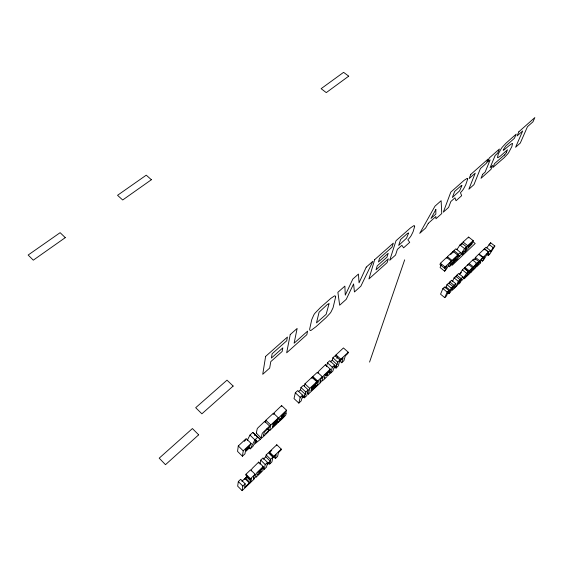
<?xml version="1.0" encoding="UTF-8"?>
<svg xmlns="http://www.w3.org/2000/svg" width="563" height="563" viewBox="0 0 563 563"><rect width="100%" height="100%" fill="white"/><g stroke="black" fill="none" stroke-linecap="round" stroke-linejoin="round"><path stroke-width="0.84" d="M263.618 435.206L264.293 432.117L269.41 427.183L269.621 426.064L264.709 421.335L257.945 427.824A2.604 0.598 -47.8 0 0 257.207 428.83L256.271 433.193L261.274 438.035M257.671 474.715L258.269 472.125L262.977 467.48L263.16 466.53L258.67 462.103L252.442 468.205A2.407 0.5 -47.7 0 0 251.774 469.127L251.175 470.964M238.283 445.966L237.558 451.392L242.435 456.227L244.982 453.834L245.278 451.878L249.437 447.965L249.613 446.874L245.44 450.801L245.63 449.52L250.943 444.531L251.119 443.433L246.186 438.598L238.283 445.966L243.223 450.843L242.435 456.227M238.332 481.562L237.663 486.158L242.125 490.662L249.142 483.884L249.296 482.97L244.595 487.509L245.186 483.842L240.683 479.31L238.332 481.562L242.836 486.101L242.125 490.662M244.687 479.423L244.835 478.501L249.691 483.357L254.286 478.923L254.448 478.001L253.336 476.889M246.763 475.468L246.538 476.861L245.384 477.973L245.236 478.895L246.96 477.241M254.448 478.001L253.301 479.106L253.793 476.326L254.948 475.214L255.116 474.278L250.619 469.802L245.975 474.243L245.827 475.179L250.317 479.676L251.478 478.557L250.999 481.33L249.845 482.442L249.691 483.357M250.317 479.676L250.479 478.74L255.116 474.278M264.596 421.976L264.709 421.335M265.412 422.679L265.849 420.272L273.456 413.186L278.361 417.859L278.129 418.992L273.013 423.798L272.802 424.882L276.82 421.103L276.595 422.222L272.583 425.994L272.358 427.148L277.439 422.363L276.229 421.201M258.494 463.053L258.67 462.103M260 464.074L260.732 460.126L263.012 457.944L267.502 462.357L267.122 464.222L270.261 461.196L270.648 459.324L272.907 457.149L268.424 452.772L266.165 454.932L265.792 456.818L263.28 459.225M258.333 471.308L259.452 472.413L259.599 471.611L263.526 467.825L262.407 466.72M259.642 473.033L260.915 471.787L261.098 470.823L259.452 472.413M266.953 428.717L268.783 430.477L268.579 431.54L264.561 435.452A54.203 12.66 -47.9 0 1 263.484 436.473L262.105 437.655A2.674 0.598 -47.8 0 1 261.267 438.042M267.868 428.802L269.691 430.561L270.761 424.995L278.361 417.859M273.231 414.326L273.456 413.186M263.526 467.825L263.027 470.401L259.501 473.919A66.216 14.152 -47.8 0 1 257.572 475.805L256.299 476.931M263.188 468.156L264.3 469.253L265.222 464.545L267.502 462.357M275.391 458.542L276.215 454.728L273.597 457.247L269.121 452.884L269.311 451.92L276.785 444.77L281.261 449.105L281.05 450.069L278.446 452.575L277.608 456.403L275.391 458.542L273.724 456.924M277.439 422.363L277.214 423.475L269.691 430.561M276.229 420.885L278.052 422.623L278.27 421.546L281.648 418.45M281.493 406.219L281.62 405.571L286.525 410.202L286.278 411.342L281.268 416.268L281.19 416.873L286.483 412.728L285.694 415.177L282.647 418.415M268.565 462.976L269.67 464.067L270.064 462.146L266.939 465.165L266.552 467.079L264.3 469.253M272.907 457.149L271.908 461.906L269.67 464.067M273.597 457.247L273.801 456.29L281.261 449.105M276.581 445.741L276.785 444.77M298.805 391.348L300.445 389.828L300.98 387.527L303.337 385.331L308.214 389.835L305.864 392.045L305.301 394.332L302.035 397.408L302.584 395.127L297.693 390.588L295.322 392.798L294.013 398.583L298.847 403.101L301.198 400.884L301.754 398.555L305.019 395.486L304.442 397.823L303.239 396.704M298.847 403.101L300.206 397.351L302.584 395.127M304.316 386.359L304.914 383.86L312.113 377.154L316.983 381.608L316.673 382.791L311.832 387.33L311.55 388.463L315.35 384.888L315.048 386.049L311.255 389.624L310.952 390.821L315.759 386.295L315.456 387.45L308.341 394.156L307.131 393.037M308.214 389.835L306.779 395.627L304.442 397.823M273.864 414.051L274.406 412.799A2.562 0.591 -48.1 0 1 275.131 411.799L281.62 405.571M311.818 378.336L312.113 377.154M308.341 394.156L309.791 388.357L316.983 381.608M319.805 380.257L321.009 381.355L319.861 382.432L320.797 378.913L321.952 377.829L322.268 376.647L317.405 372.22L312.782 376.527L312.479 377.717L317.342 382.164L318.496 381.081L317.574 384.585L316.42 385.669L316.117 386.83L314.914 385.725M317.814 373.255L318.468 371.707A2.463 0.556 -48.9 0 1 319.193 370.721L325.414 364.747L330.27 369.131L329.939 370.327L325.231 374.867L324.246 378.139M317.342 382.164L317.652 380.982L322.268 376.647M325.315 365.127L325.414 364.747M321.009 381.355L320.692 382.516L316.117 386.83M326.463 366.555L327.469 362.832L329.735 360.721L334.591 365.084L333.922 367.428L337.04 364.5L337.723 362.143L339.968 360.031L338.229 365.999L336.005 368.096L334.809 367.02M324.921 374.564L326.132 375.662L326.406 374.648L330.319 370.975L329.411 374.219L327.596 376.007M330.34 361.918L332.212 360.165L332.874 357.801L335.119 355.703L340.502 360.404L343.099 357.962L341.692 362.741L339.299 360.601M329.461 372.044L330.657 373.135L332.325 367.203L334.591 365.084M335.668 356.09L336.005 354.88L343.437 347.948L348.272 352.234L347.906 353.451L345.323 355.872L343.902 360.665L341.692 362.741M336.906 358.462L337.364 356.858M336.005 368.096L336.702 365.69L333.585 368.617L332.902 371.024L330.657 373.135M340.502 360.404L340.854 359.201L348.272 352.234M474.088 259.508L474.159 259.17A2.752 0.507 -51.1 0 0 473.61 259.219L469.113 263.449L468.479 264.877M369.567 362.093L404.67 259.839M468.585 237.853L468.719 237.178A2.153 0.429 -51.3 0 0 468.423 237.178L463.067 242.048L462.23 244.053M444.664 271.218C447.712 268.424 448.486 264.075 451.28 261.105L446.656 257.418L440.428 263.252L439.921 264.526L444.545 268.241L446.726 266.186L444.664 271.218L440.083 267.524L441.244 264.645M446.769 258.304L447.409 256.714L453.109 251.379L457.719 255.032L457.184 256.313L453.349 259.93L452.842 261.155L455.854 258.311L455.326 259.578L452.314 262.421L451.772 263.73L455.587 260.12L455.066 261.38L449.415 266.721L448.106 265.673M444.545 268.241L445.059 266.975L451.28 261.105M453.109 251.379L452.582 252.66L450.66 254.462M453.292 252.189L453.94 250.598L455.882 248.783L460.485 252.421L461.09 253.885L464.538 248.607L466.453 246.798L461.85 243.188L459.936 244.982L456.938 249.606M449.415 266.721L452.026 260.402L457.719 255.032M444.861 288.024L446.051 286.884L446.98 284.667L448.69 283.034L452.941 286.476L451.23 288.122L450.28 290.325L447.916 292.612L448.859 290.409L444.601 286.954L442.884 288.601L440.548 294.189L444.763 297.637L446.473 295.983L447.437 293.731L449.802 291.444L448.831 293.703L447.627 292.725M461.188 244.785L461.85 243.188M460.485 252.421L458.549 254.251L455.889 260.592L457.712 258.874L459.197 255.349L459.654 256.278L463.433 251.344L461.934 254.877L463.736 253.174L466.453 246.798M448.964 283.991L449.837 281.929L451.533 280.304L455.777 283.731L454.017 288.038L456.276 285.807L458.317 281.282L460.006 279.656L455.763 276.25L454.074 277.869L452.427 281.718M451.315 280.817L451.533 280.304M506.397 152.341L507.509 149.73L500.282 156.162L497.896 157.661A5.883 1.316 -52.5 0 1 497.53 157.549L498.079 154.734A69.453 14.898 -53 0 1 498.769 153.094L501.337 148.442A5.926 1.33 -52.6 0 1 502.295 147.14L505.905 143.269L516.208 134.114L514.413 138.301L505.954 145.824C498.797 155.958 507.404 146.169 512.217 143.452A5.82 1.281 -52.6 0 1 512.548 143.579L511.844 146.577L508.656 152.65A5.778 1.267 -52.5 0 1 507.756 153.868L504.138 157.731L492.942 167.429L494.546 163.58L504.441 154.98M444.763 297.637L447.142 292.07L448.859 290.409M471.907 243.962L473.3 240.753A2.153 0.422 -51.3 0 0 473.011 240.753L467.67 245.651L464.939 252.027C467.023 249.613 468.958 247.164 471.245 244.849A2.146 0.422 -51.3 0 0 471.907 243.962M455.319 277.277L455.763 276.25M456.192 276.778L456.889 275.173L458.662 273.47L462.899 276.862L463.433 278.059L466.607 273.28L468.36 271.591L464.137 268.22L462.378 269.902L459.225 274.681M452.941 286.476L450.527 292.063L448.831 293.703M476.495 264.8C476.249 263.456 472.61 269.015 472.927 269.747L475.235 267.39L476.495 264.8L475.292 263.85M455.777 283.731L454.081 285.371L452.138 290.205A1.999 0.366 -50.7 0 0 452.42 290.156L456.903 285.814A1.992 0.359 -50.8 0 0 457.522 284.998L460.006 279.656M464.475 268.558L464.975 267.411L468.289 264.237L472.512 267.587L471.175 269.522L469.655 272.921L470.471 272.126L469.971 273.245L466.685 276.426L469.521 271.12L468.697 271.915L464.475 268.558L465.305 267.763M462.899 276.862L461.125 278.572L458.655 284.195L460.323 282.584L461.702 279.459L462.11 280.212L465.587 275.701L464.201 278.833L465.847 277.235L468.36 271.591M467.783 265.384L468.289 264.237M468.697 271.915L469.204 270.782L472.512 267.587M475.418 257.404L474.905 258.551L479.106 261.865L479.922 261.077L477.044 266.405L480.274 263.28L480.795 262.147L479.986 262.928L481.548 259.508L482.878 257.58L478.677 254.279L475.418 257.404L479.627 260.718L479.106 261.865M474.799 259.825L475.411 258.452M469.591 271.507L470.788 272.457L473.335 266.792L477.818 262.548M483.891 249.923L484.419 248.769L488.614 252.048C486.122 254.743 485.2 258.558 482.505 261.119L481.316 260.183M483.237 257.235L479.036 253.934L486.052 247.206L490.246 250.472L483.237 257.235L482.716 258.382L484.595 256.559L482.505 261.119M486.179 253.934L488.255 255.553L488.951 254.054L488.55 252.104L484.356 248.832M247.305 440.308L249.965 435.079L252.78 432.461L260.437 439.281L253.8 444.714L253.012 446.269L250.282 448.838L249.064 447.641M250.282 448.838L254.891 439.893L257.699 437.254L260.437 439.281M486.692 247.903L490.662 242.78L494.849 246.024L489.838 254.019L488.255 255.553M494.849 246.024L493.174 247.65L490.408 251.851L490.246 250.472M489.233 244.947L490.662 242.78M460.506 273.639L461.379 272.33M267.214 432.004L268.783 430.477M326.899 376.689L325.878 377.674A68.01 15.785 -49.2 0 1 323.957 379.511L322.705 380.574A2.526 0.556 -48.9 0 1 322.001 380.855L322.008 380.848M259.304 473.363L258.607 474.039M327.279 375.486L327.772 374.121L326.132 375.662M470.788 272.457L475.383 267.925A2.745 0.493 -51 0 0 476.671 266.222L478.367 262.492A2.759 0.493 -51.1 0 0 477.825 262.541M266.623 432.581L265.511 433.644M242.836 486.101L245.186 483.842M263.16 466.53L256.939 472.667A2.414 0.493 -47.7 0 0 256.264 473.589L255.532 477.34A2.47 0.5 -47.7 0 0 256.299 476.938M479.627 260.718L482.878 257.58M241.893 481.316L244.835 478.501M269.121 452.884L271.739 450.379M258.248 474.391L257.748 474.764M256.827 441.012L254.596 443.116L256.024 440.224L256.827 441.012L255.602 439.823M324.957 377.696L324.344 378.188M243.223 450.843L251.119 443.433M269.621 426.064L262.865 432.588A2.611 0.584 -47.8 0 0 262.126 433.601L261.169 437.972M286.525 410.202L280.036 416.458A2.569 0.577 -48.2 0 0 279.304 417.465L278.84 419.724A2.562 0.57 -48.1 0 0 279.41 419.498L284.146 415.22L283.717 416.437L281.929 418.189M330.27 369.131L324.056 375.141A2.47 0.542 -48.9 0 0 323.331 376.126L321.959 380.799M254.49 435.551L255.567 434.545M244.251 441.357L246.024 439.703M264.167 434.918L263.681 435.248M282.274 418.759L278.052 422.623M256.362 433.285L256.404 433.299A2.667 0.612 -47.8 0 0 256.77 433.221M488.98 244.391L493.174 247.65M468.676 237.129L473.258 240.704M487.762 253.125L488.951 254.054M472.484 241.358L475.207 243.49L452.286 265.208L450.914 264.11M463.067 242.048L467.67 245.651M459.936 244.982L464.538 248.607M472.674 260.029L476.889 263.357M477.171 263.547L478.367 264.49M453.94 250.598L458.549 254.251M469.113 263.449L473.335 266.792M458.352 255.243L459.654 256.278M464.975 267.411L469.204 270.782M447.409 256.714L452.026 260.402M462.378 269.902L466.607 273.28M466.811 273.555L468.008 274.512M456.889 275.173L461.125 278.572M440.428 263.252L445.059 266.975M454.074 277.869L458.317 281.282M449.837 281.929L454.081 285.371M446.98 284.667L451.23 288.122M446.051 286.884L450.28 290.325M442.884 288.601L447.142 292.07M336.005 354.88L340.854 359.201M332.874 357.801L337.723 362.143M332.212 360.165L337.04 364.5M327.469 362.832L332.325 367.203M312.782 376.527L317.652 380.982M315.766 382.931L317.574 384.585M315.217 384.564L316.42 385.669M304.914 383.86L309.791 388.357M300.98 387.527L305.864 392.045M300.445 389.828L305.301 394.332M295.322 392.798L300.206 397.351M276.447 419.808L278.27 421.546M265.849 420.272L270.761 424.995M252.78 432.461L257.699 437.254M269.311 451.92L273.801 456.29M249.965 435.079L254.891 439.893M266.165 454.932L270.648 459.324M265.792 456.818L270.261 461.196M260.732 460.126L265.222 464.545M259.796 470.689L260.915 471.787M245.975 474.243L250.479 478.74M246.538 476.861L250.999 481.33M245.384 477.973L249.845 482.442M506.461 152.284A2.4 0.528 -52.5 0 1 504.413 155.05M435.853 209.535L435.846 214.067L430.984 218.416L435.853 209.535M329.017 303.802L326.153 314.316L316.483 322.895L319.08 312.205L327.448 304.358L329.017 303.802M335.682 296.807L333.029 307.841L331.002 311.986A6.601 1.696 -49.4 0 1 330.002 313.373L326.16 317.525L315.899 326.772L311.072 330.354A6.679 1.731 -49.1 0 1 310.347 330.516L309.741 330.045L309.685 328.996L311.761 319.594L313.964 314.618A6.805 1.802 -49.2 0 1 315.006 313.176L320.41 307.588L330.931 298.291L334.408 295.955A6.721 1.766 -49.5 0 1 335.105 295.849L335.682 296.807M471.344 243.103L470.499 244.877L468.057 247.248L468.923 245.236L471.344 243.132M408.562 233.11L406.507 238.205L398.667 245.433L400.61 239.507L407.521 233.378L408.562 233.11M414.678 226.382L413.087 231.78L411.187 235.608A6.327 1.555 -51 0 1 409.266 238.205L407.844 239.782L409.702 242.343L403.594 247.833L401.876 245.32L397.394 249.332L395.507 255.088L389.737 260.268L396.014 240.732L410.526 227.881L413.847 225.65A6.32 1.562 -51.1 0 1 414.375 225.664L414.678 226.382M467.663 179.111L465.7 184.854L463.694 188.689A6.087 1.422 -51.9 0 1 461.822 191.209L460.478 192.701L461.667 195.685L456.044 200.738L454.967 197.817L450.843 201.505L448.605 207.416L443.306 212.174L450.801 192.138L464.102 180.35L467.065 178.408A6.08 1.429 -52 0 1 467.494 178.492L467.663 179.111M461.878 185.67L459.591 190.843L452.356 197.507L454.658 191.441L460.998 185.818L461.878 185.67M265.609 356.421L262.738 374.296L269.684 368.054L270.782 361.636L282.14 351.481L282.823 347.857L271.394 358.047L272.133 353.761L286.722 340.784L287.433 337.054L265.609 356.421M290.234 334.577L286.666 352.811L306.807 334.725L307.616 331.107L294.111 343.205L297.144 328.447L290.234 334.577M374.684 259.656L368.913 278.966L387.098 262.639L388.315 258.825L376.028 269.832L377.238 265.863L386.971 257.164L388.203 253.273L378.42 261.992L379.575 258.213L392.045 247.122L393.319 243.132L374.684 259.656M470.774 174.424L469.155 178.548L475.242 173.137L468.852 189.231L473.94 184.664L480.408 168.541L486.39 163.228L488.072 159.076L470.774 174.424M482.632 174.34L481.013 178.316L490.943 169.4L492.604 165.409L490.127 167.626L495.173 155.409L497.685 153.178L499.409 149.012L489.282 157.999L487.593 162.151L490.134 159.892L485.137 172.095L482.632 174.34M518.882 131.742L517.08 135.929L522.696 130.933L515.588 147.274L520.296 143.051L527.468 126.689L532.992 121.777L534.85 117.576L518.882 131.742M366.253 267.136L359.06 282.816L358.441 274.068L352.839 279.037L345.274 295.146L344.873 286.11L337.884 292.303L339.665 305.223L346.231 299.333L353.599 283.907L354.43 291.965L360.855 286.201L372.938 261.204L366.253 267.136M428.302 223.293L425.684 227.994L419.724 233.349L434.967 206.185L441.132 200.709L441.758 213.567L435.945 218.782L435.875 216.509L428.302 223.293M198.669 434.826L165.48 464.686L159.202 458.162L192.412 428.549L198.669 434.826M233.152 386.056L201.885 413.819L195.699 407.696L227.002 380.159L233.152 386.056M348.715 76.16L326.273 92.613L321.128 88.68L343.592 72.338L348.715 76.16M151.384 179.724L122.678 199.992L117.54 195.298L146.253 175.17L151.384 179.724M65.273 237.649L33.294 260.169L28.15 255.032L60.128 232.674L65.273 237.649"/></g></svg>
